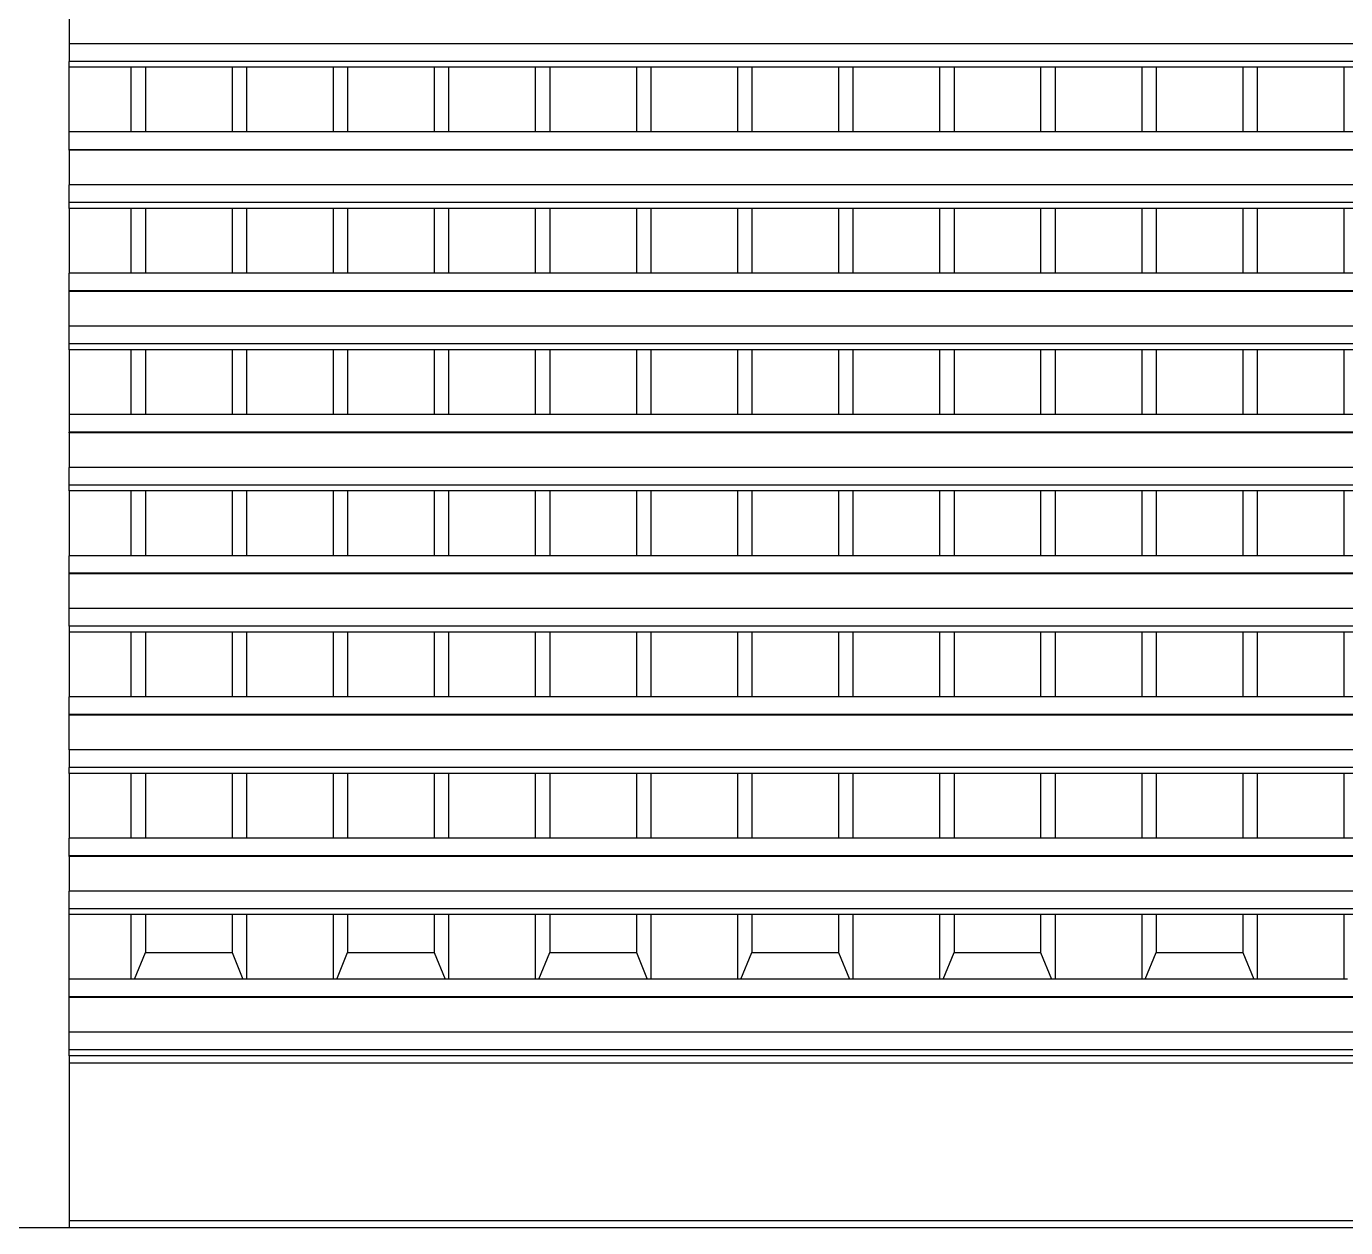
# Model space of a CAD drawing. Header units: metres. Extents: x -59 to 59, y -13 to 12.
# Drawn here: x 12.219 to 14.062, y 9.144 to 10.822 of the extents above; entities that cross this region are included whole.
import ezdxf

# ---------------------------------------------------------------- set-up
doc = ezdxf.new("R2010")
doc.units = ezdxf.units.M

msp = doc.modelspace()

# ---------------------------------------------------------------- linework, layer by layer
for p, q in [((12.2788, 10.8459), (12.2788, 10.7974)), ((15.9088, 10.7974), (12.2788, 10.7974)), ((12.2788, 10.7974), (12.2788, 10.7727)), ((15.9088, 10.7727), (12.2788, 10.7727)), ((12.2788, 10.7645), (12.2788, 10.7727)), ((12.3649, 10.7645), (12.2788, 10.7645)), ((12.2788, 10.6741), (12.2788, 10.7645)), ((12.3649, 10.7645), (12.3649, 10.6741)), ((12.3851, 10.7645), (12.3649, 10.7645)), ((12.3851, 10.7645), (12.3851, 10.6741)), ((12.5061, 10.7645), (12.3851, 10.7645)), ((12.5061, 10.7645), (12.5061, 10.6741)), ((12.5263, 10.7645), (12.5061, 10.7645)), ((12.5263, 10.7645), (12.5263, 10.6741)), ((12.6474, 10.7645), (12.5263, 10.7645)), ((12.6474, 10.7645), (12.6474, 10.6741)), ((12.6675, 10.7645), (12.6474, 10.7645)), ((12.6675, 10.7645), (12.6675, 10.6741)), ((12.7886, 10.7645), (12.6675, 10.7645)), ((12.7886, 10.7645), (12.7886, 10.6741)), ((12.8087, 10.7645), (12.7886, 10.7645)), ((12.8087, 10.7645), (12.8087, 10.6741)), ((12.9298, 10.7645), (12.8087, 10.7645)), ((12.9298, 10.7645), (12.9298, 10.6741)), ((12.9499, 10.7645), (12.9298, 10.7645)), ((12.9499, 10.7645), (12.9499, 10.6741)), ((13.071, 10.7645), (12.9499, 10.7645)), ((13.071, 10.7645), (13.071, 10.6741)), ((13.0911, 10.7645), (13.071, 10.7645)), ((13.0911, 10.7645), (13.0911, 10.6741)), ((13.2122, 10.7645), (13.0911, 10.7645)), ((13.2122, 10.7645), (13.2122, 10.6741)), ((13.2324, 10.7645), (13.2122, 10.7645)), ((13.2324, 10.7645), (13.2324, 10.6741)), ((13.3534, 10.7645), (13.2324, 10.7645)), ((13.3534, 10.7645), (13.3534, 10.6741)), ((13.3736, 10.7645), (13.3534, 10.7645)), ((13.3736, 10.7645), (13.3736, 10.6741)), ((13.4946, 10.7645), (13.3736, 10.7645)), ((13.4946, 10.7645), (13.4946, 10.6741)), ((13.5148, 10.7645), (13.4946, 10.7645)), ((13.5148, 10.7645), (13.5148, 10.6741)), ((13.6358, 10.7645), (13.5148, 10.7645)), ((13.6358, 10.7645), (13.6358, 10.6741)), ((13.656, 10.7645), (13.6358, 10.7645)), ((13.656, 10.7645), (13.656, 10.6741)), ((13.777, 10.7645), (13.656, 10.7645)), ((13.777, 10.7645), (13.777, 10.6741)), ((13.7972, 10.7645), (13.777, 10.7645)), ((13.7972, 10.7645), (13.7972, 10.6741)), ((13.9182, 10.7645), (13.7972, 10.7645)), ((13.9182, 10.7645), (13.9182, 10.6741)), ((13.9384, 10.7645), (13.9182, 10.7645)), ((13.9384, 10.7645), (13.9384, 10.6741)), ((14.0594, 10.7645), (13.9384, 10.7645)), ((14.0594, 10.7645), (14.0594, 10.6741)), ((14.0796, 10.7645), (14.0594, 10.7645)), ((12.3649, 10.6741), (12.2788, 10.6741)), ((12.2788, 10.6494), (12.2788, 10.6741)), ((12.3851, 10.6741), (12.3649, 10.6741)), ((12.5061, 10.6741), (12.3851, 10.6741)), ((12.5263, 10.6741), (12.5061, 10.6741)), ((12.6474, 10.6741), (12.5263, 10.6741)), ((12.6675, 10.6741), (12.6474, 10.6741)), ((12.7886, 10.6741), (12.6675, 10.6741)), ((12.8087, 10.6741), (12.7886, 10.6741)), ((12.9298, 10.6741), (12.8087, 10.6741)), ((12.9499, 10.6741), (12.9298, 10.6741)), ((13.071, 10.6741), (12.9499, 10.6741)), ((13.0911, 10.6741), (13.071, 10.6741)), ((13.2122, 10.6741), (13.0911, 10.6741)), ((13.2324, 10.6741), (13.2122, 10.6741)), ((13.3534, 10.6741), (13.2324, 10.6741)), ((13.3736, 10.6741), (13.3534, 10.6741)), ((13.4946, 10.6741), (13.3736, 10.6741)), ((13.5148, 10.6741), (13.4946, 10.6741)), ((13.6358, 10.6741), (13.5148, 10.6741)), ((13.656, 10.6741), (13.6358, 10.6741)), ((13.777, 10.6741), (13.656, 10.6741)), ((13.7972, 10.6741), (13.777, 10.6741)), ((13.9182, 10.6741), (13.7972, 10.6741)), ((13.9384, 10.6741), (13.9182, 10.6741)), ((14.0594, 10.6741), (13.9384, 10.6741)), ((14.0796, 10.6741), (14.0594, 10.6741)), ((15.9088, 10.6494), (12.2788, 10.6494)), ((12.2788, 10.6486), (12.2788, 10.6494)), ((15.9088, 10.6486), (12.2788, 10.6486)), ((12.2788, 10.6486), (12.2788, 10.6001)), ((15.9088, 10.6001), (12.2788, 10.6001)), ((12.2788, 10.5754), (12.2788, 10.6001)), ((15.9088, 10.5754), (12.2788, 10.5754)), ((12.2788, 10.5672), (12.2788, 10.5754)), ((12.3649, 10.5672), (12.2788, 10.5672)), ((12.2788, 10.5672), (12.2788, 10.4768)), ((12.3649, 10.5672), (12.3649, 10.4768)), ((12.3851, 10.5672), (12.3649, 10.5672)), ((12.3851, 10.5672), (12.3851, 10.4768)), ((12.5061, 10.5672), (12.3851, 10.5672)), ((12.5061, 10.5672), (12.5061, 10.4768)), ((12.5263, 10.5672), (12.5061, 10.5672)), ((12.5263, 10.5672), (12.5263, 10.4768)), ((12.6474, 10.5672), (12.5263, 10.5672)), ((12.6474, 10.5672), (12.6474, 10.4768)), ((12.6675, 10.5672), (12.6474, 10.5672)), ((12.6675, 10.5672), (12.6675, 10.4768)), ((12.7886, 10.5672), (12.6675, 10.5672)), ((12.7886, 10.5672), (12.7886, 10.4768)), ((12.8087, 10.5672), (12.7886, 10.5672)), ((12.8087, 10.5672), (12.8087, 10.4768)), ((12.9298, 10.5672), (12.8087, 10.5672)), ((12.9298, 10.5672), (12.9298, 10.4768)), ((12.9499, 10.5672), (12.9298, 10.5672)), ((12.9499, 10.5672), (12.9499, 10.4768)), ((13.071, 10.5672), (12.9499, 10.5672)), ((13.071, 10.5672), (13.071, 10.4768)), ((13.0911, 10.5672), (13.071, 10.5672)), ((13.0911, 10.5672), (13.0911, 10.4768)), ((13.2122, 10.5672), (13.0911, 10.5672)), ((13.2122, 10.5672), (13.2122, 10.4768)), ((13.2324, 10.5672), (13.2122, 10.5672)), ((13.2324, 10.5672), (13.2324, 10.4768)), ((13.3534, 10.5672), (13.2324, 10.5672)), ((13.3534, 10.5672), (13.3534, 10.4768)), ((13.3736, 10.5672), (13.3534, 10.5672)), ((13.3736, 10.5672), (13.3736, 10.4768)), ((13.4946, 10.5672), (13.3736, 10.5672)), ((13.4946, 10.5672), (13.4946, 10.4768)), ((13.5148, 10.5672), (13.4946, 10.5672)), ((13.5148, 10.5672), (13.5148, 10.4768)), ((13.6358, 10.5672), (13.5148, 10.5672)), ((13.6358, 10.5672), (13.6358, 10.4768)), ((13.656, 10.5672), (13.6358, 10.5672)), ((13.656, 10.5672), (13.656, 10.4768)), ((13.777, 10.5672), (13.656, 10.5672)), ((13.777, 10.5672), (13.777, 10.4768)), ((13.7972, 10.5672), (13.777, 10.5672)), ((13.7972, 10.5672), (13.7972, 10.4768)), ((13.9182, 10.5672), (13.7972, 10.5672)), ((13.9182, 10.5672), (13.9182, 10.4768)), ((13.9384, 10.5672), (13.9182, 10.5672)), ((13.9384, 10.5672), (13.9384, 10.4768)), ((14.0594, 10.5672), (13.9384, 10.5672)), ((14.0594, 10.5672), (14.0594, 10.4768)), ((14.0796, 10.5672), (14.0594, 10.5672)), ((12.3649, 10.4768), (12.2788, 10.4768)), ((12.2788, 10.4521), (12.2788, 10.4768)), ((12.3851, 10.4768), (12.3649, 10.4768)), ((12.5061, 10.4768), (12.3851, 10.4768)), ((12.5263, 10.4768), (12.5061, 10.4768)), ((12.6474, 10.4768), (12.5263, 10.4768)), ((12.6675, 10.4768), (12.6474, 10.4768)), ((12.7886, 10.4768), (12.6675, 10.4768)), ((12.8087, 10.4768), (12.7886, 10.4768)), ((12.9298, 10.4768), (12.8087, 10.4768)), ((12.9499, 10.4768), (12.9298, 10.4768)), ((13.071, 10.4768), (12.9499, 10.4768)), ((13.0911, 10.4768), (13.071, 10.4768)), ((13.2122, 10.4768), (13.0911, 10.4768)), ((13.2324, 10.4768), (13.2122, 10.4768)), ((13.3534, 10.4768), (13.2324, 10.4768)), ((13.3736, 10.4768), (13.3534, 10.4768)), ((13.4946, 10.4768), (13.3736, 10.4768)), ((13.5148, 10.4768), (13.4946, 10.4768)), ((13.6358, 10.4768), (13.5148, 10.4768)), ((13.656, 10.4768), (13.6358, 10.4768)), ((13.777, 10.4768), (13.656, 10.4768)), ((13.7972, 10.4768), (13.777, 10.4768)), ((13.9182, 10.4768), (13.7972, 10.4768)), ((13.9384, 10.4768), (13.9182, 10.4768)), ((14.0594, 10.4768), (13.9384, 10.4768)), ((14.0796, 10.4768), (14.0594, 10.4768)), ((15.9088, 10.4521), (12.2788, 10.4521)), ((12.2788, 10.4513), (12.2788, 10.4521)), ((15.9088, 10.4513), (12.2788, 10.4513)), ((12.2788, 10.4028), (12.2788, 10.4513)), ((15.9088, 10.4028), (12.2788, 10.4028)), ((12.2788, 10.3782), (12.2788, 10.4028)), ((15.9088, 10.3782), (12.2788, 10.3782)), ((12.2788, 10.3699), (12.2788, 10.3782)), ((12.3649, 10.3699), (12.2788, 10.3699)), ((12.2788, 10.3699), (12.2788, 10.2795)), ((12.3649, 10.3699), (12.3649, 10.2795)), ((12.3851, 10.3699), (12.3649, 10.3699)), ((12.3851, 10.3699), (12.3851, 10.2795)), ((12.5061, 10.3699), (12.3851, 10.3699)), ((12.5061, 10.3699), (12.5061, 10.2795)), ((12.5263, 10.3699), (12.5061, 10.3699)), ((12.5263, 10.3699), (12.5263, 10.2795)), ((12.6474, 10.3699), (12.5263, 10.3699)), ((12.6474, 10.3699), (12.6474, 10.2795)), ((12.6675, 10.3699), (12.6474, 10.3699)), ((12.6675, 10.3699), (12.6675, 10.2795)), ((12.7886, 10.3699), (12.6675, 10.3699)), ((12.7886, 10.3699), (12.7886, 10.2795)), ((12.8087, 10.3699), (12.7886, 10.3699)), ((12.8087, 10.3699), (12.8087, 10.2795)), ((12.9298, 10.3699), (12.8087, 10.3699)), ((12.9298, 10.3699), (12.9298, 10.2795)), ((12.9499, 10.3699), (12.9298, 10.3699)), ((12.9499, 10.3699), (12.9499, 10.2795)), ((13.071, 10.3699), (12.9499, 10.3699)), ((13.071, 10.3699), (13.071, 10.2795)), ((13.0911, 10.3699), (13.071, 10.3699)), ((13.0911, 10.3699), (13.0911, 10.2795)), ((13.2122, 10.3699), (13.0911, 10.3699)), ((13.2122, 10.3699), (13.2122, 10.2795)), ((13.2324, 10.3699), (13.2122, 10.3699)), ((13.2324, 10.3699), (13.2324, 10.2795)), ((13.3534, 10.3699), (13.2324, 10.3699)), ((13.3534, 10.3699), (13.3534, 10.2795)), ((13.3736, 10.3699), (13.3534, 10.3699)), ((13.3736, 10.3699), (13.3736, 10.2795)), ((13.4946, 10.3699), (13.3736, 10.3699)), ((13.4946, 10.3699), (13.4946, 10.2795)), ((13.5148, 10.3699), (13.4946, 10.3699)), ((13.5148, 10.3699), (13.5148, 10.2795)), ((13.6358, 10.3699), (13.5148, 10.3699)), ((13.6358, 10.3699), (13.6358, 10.2795)), ((13.656, 10.3699), (13.6358, 10.3699)), ((13.656, 10.3699), (13.656, 10.2795)), ((13.777, 10.3699), (13.656, 10.3699)), ((13.777, 10.3699), (13.777, 10.2795)), ((13.7972, 10.3699), (13.777, 10.3699)), ((13.7972, 10.3699), (13.7972, 10.2795)), ((13.9182, 10.3699), (13.7972, 10.3699)), ((13.9182, 10.3699), (13.9182, 10.2795)), ((13.9384, 10.3699), (13.9182, 10.3699)), ((13.9384, 10.3699), (13.9384, 10.2795)), ((14.0594, 10.3699), (13.9384, 10.3699)), ((14.0594, 10.3699), (14.0594, 10.2795)), ((14.0796, 10.3699), (14.0594, 10.3699)), ((12.3649, 10.2795), (12.2788, 10.2795)), ((12.2788, 10.2795), (12.2788, 10.2549)), ((12.3851, 10.2795), (12.3649, 10.2795)), ((12.5061, 10.2795), (12.3851, 10.2795)), ((12.5263, 10.2795), (12.5061, 10.2795)), ((12.6474, 10.2795), (12.5263, 10.2795)), ((12.6675, 10.2795), (12.6474, 10.2795)), ((12.7886, 10.2795), (12.6675, 10.2795)), ((12.8087, 10.2795), (12.7886, 10.2795)), ((12.9298, 10.2795), (12.8087, 10.2795)), ((12.9499, 10.2795), (12.9298, 10.2795)), ((13.071, 10.2795), (12.9499, 10.2795)), ((13.0911, 10.2795), (13.071, 10.2795)), ((13.2122, 10.2795), (13.0911, 10.2795)), ((13.2324, 10.2795), (13.2122, 10.2795)), ((13.3534, 10.2795), (13.2324, 10.2795)), ((13.3736, 10.2795), (13.3534, 10.2795)), ((13.4946, 10.2795), (13.3736, 10.2795)), ((13.5148, 10.2795), (13.4946, 10.2795)), ((13.6358, 10.2795), (13.5148, 10.2795)), ((13.656, 10.2795), (13.6358, 10.2795)), ((13.777, 10.2795), (13.656, 10.2795)), ((13.7972, 10.2795), (13.777, 10.2795)), ((13.9182, 10.2795), (13.7972, 10.2795)), ((13.9384, 10.2795), (13.9182, 10.2795)), ((14.0594, 10.2795), (13.9384, 10.2795)), ((14.0796, 10.2795), (14.0594, 10.2795)), ((15.9088, 10.2549), (12.2788, 10.2549)), ((12.2788, 10.254), (12.2788, 10.2549)), ((15.9088, 10.254), (12.2788, 10.254)), ((12.2788, 10.254), (12.2788, 10.2055)), ((15.9088, 10.2055), (12.2788, 10.2055)), ((12.2788, 10.1809), (12.2788, 10.2055)), ((15.9088, 10.1809), (12.2788, 10.1809)), ((12.2788, 10.1727), (12.2788, 10.1809)), ((12.3649, 10.1727), (12.2788, 10.1727)), ((12.2788, 10.1727), (12.2788, 10.0822)), ((12.3649, 10.1727), (12.3649, 10.0822)), ((12.3851, 10.1727), (12.3649, 10.1727)), ((12.3851, 10.1727), (12.3851, 10.0822)), ((12.5061, 10.1727), (12.3851, 10.1727)), ((12.5061, 10.1727), (12.5061, 10.0822)), ((12.5263, 10.1727), (12.5061, 10.1727)), ((12.5263, 10.1727), (12.5263, 10.0822)), ((12.6474, 10.1727), (12.5263, 10.1727)), ((12.6474, 10.1727), (12.6474, 10.0822)), ((12.6675, 10.1727), (12.6474, 10.1727)), ((12.6675, 10.1727), (12.6675, 10.0822)), ((12.7886, 10.1727), (12.6675, 10.1727)), ((12.7886, 10.1727), (12.7886, 10.0822)), ((12.8087, 10.1727), (12.7886, 10.1727)), ((12.8087, 10.1727), (12.8087, 10.0822)), ((12.9298, 10.1727), (12.8087, 10.1727)), ((12.9298, 10.1727), (12.9298, 10.0822)), ((12.9499, 10.1727), (12.9298, 10.1727)), ((12.9499, 10.1727), (12.9499, 10.0822)), ((13.071, 10.1727), (12.9499, 10.1727)), ((13.071, 10.1727), (13.071, 10.0822)), ((13.0911, 10.1727), (13.071, 10.1727)), ((13.0911, 10.1727), (13.0911, 10.0822)), ((13.2122, 10.1727), (13.0911, 10.1727)), ((13.2122, 10.1727), (13.2122, 10.0822)), ((13.2324, 10.1727), (13.2122, 10.1727)), ((13.2324, 10.1727), (13.2324, 10.0822)), ((13.3534, 10.1727), (13.2324, 10.1727)), ((13.3534, 10.1727), (13.3534, 10.0822)), ((13.3736, 10.1727), (13.3534, 10.1727)), ((13.3736, 10.1727), (13.3736, 10.0822)), ((13.4946, 10.1727), (13.3736, 10.1727)), ((13.4946, 10.1727), (13.4946, 10.0822)), ((13.5148, 10.1727), (13.4946, 10.1727)), ((13.5148, 10.1727), (13.5148, 10.0822)), ((13.6358, 10.1727), (13.5148, 10.1727)), ((13.6358, 10.1727), (13.6358, 10.0822)), ((13.656, 10.1727), (13.6358, 10.1727)), ((13.656, 10.1727), (13.656, 10.0822)), ((13.777, 10.1727), (13.656, 10.1727)), ((13.777, 10.1727), (13.777, 10.0822)), ((13.7972, 10.1727), (13.777, 10.1727)), ((13.7972, 10.1727), (13.7972, 10.0822)), ((13.9182, 10.1727), (13.7972, 10.1727)), ((13.9182, 10.1727), (13.9182, 10.0822)), ((13.9384, 10.1727), (13.9182, 10.1727)), ((13.9384, 10.1727), (13.9384, 10.0822)), ((14.0594, 10.1727), (13.9384, 10.1727)), ((14.0594, 10.1727), (14.0594, 10.0822)), ((14.0796, 10.1727), (14.0594, 10.1727)), ((12.3649, 10.0822), (12.2788, 10.0822)), ((12.2788, 10.0576), (12.2788, 10.0822)), ((12.3851, 10.0822), (12.3649, 10.0822)), ((12.5061, 10.0822), (12.3851, 10.0822)), ((12.5263, 10.0822), (12.5061, 10.0822)), ((12.6474, 10.0822), (12.5263, 10.0822)), ((12.6675, 10.0822), (12.6474, 10.0822)), ((12.7886, 10.0822), (12.6675, 10.0822)), ((12.8087, 10.0822), (12.7886, 10.0822)), ((12.9298, 10.0822), (12.8087, 10.0822)), ((12.9499, 10.0822), (12.9298, 10.0822)), ((13.071, 10.0822), (12.9499, 10.0822)), ((13.0911, 10.0822), (13.071, 10.0822)), ((13.2122, 10.0822), (13.0911, 10.0822)), ((13.2324, 10.0822), (13.2122, 10.0822)), ((13.3534, 10.0822), (13.2324, 10.0822)), ((13.3736, 10.0822), (13.3534, 10.0822)), ((13.4946, 10.0822), (13.3736, 10.0822)), ((13.5148, 10.0822), (13.4946, 10.0822)), ((13.6358, 10.0822), (13.5148, 10.0822)), ((13.656, 10.0822), (13.6358, 10.0822)), ((13.777, 10.0822), (13.656, 10.0822)), ((13.7972, 10.0822), (13.777, 10.0822)), ((13.9182, 10.0822), (13.7972, 10.0822)), ((13.9384, 10.0822), (13.9182, 10.0822)), ((14.0594, 10.0822), (13.9384, 10.0822)), ((14.0796, 10.0822), (14.0594, 10.0822)), ((15.9088, 10.0576), (12.2788, 10.0576)), ((12.2788, 10.0568), (12.2788, 10.0576)), ((15.9088, 10.0568), (12.2788, 10.0568)), ((12.2788, 10.0083), (12.2788, 10.0568)), ((15.9088, 10.0083), (12.2788, 10.0083)), ((12.2788, 9.9836), (12.2788, 10.0083)), ((15.9088, 9.9836), (12.2788, 9.9836)), ((12.2788, 9.9836), (12.2788, 9.9754)), ((12.3649, 9.9754), (12.2788, 9.9754)), ((12.2788, 9.9754), (12.2788, 9.885)), ((12.3649, 9.9754), (12.3649, 9.885)), ((12.3851, 9.9754), (12.3649, 9.9754)), ((12.3851, 9.9754), (12.3851, 9.885)), ((12.5061, 9.9754), (12.3851, 9.9754)), ((12.5061, 9.9754), (12.5061, 9.885)), ((12.5263, 9.9754), (12.5061, 9.9754)), ((12.5263, 9.9754), (12.5263, 9.885)), ((12.6474, 9.9754), (12.5263, 9.9754)), ((12.6474, 9.9754), (12.6474, 9.885)), ((12.6675, 9.9754), (12.6474, 9.9754)), ((12.6675, 9.9754), (12.6675, 9.885)), ((12.7886, 9.9754), (12.6675, 9.9754)), ((12.7886, 9.9754), (12.7886, 9.885)), ((12.8087, 9.9754), (12.7886, 9.9754)), ((12.8087, 9.9754), (12.8087, 9.885)), ((12.9298, 9.9754), (12.8087, 9.9754)), ((12.9298, 9.9754), (12.9298, 9.885)), ((12.9499, 9.9754), (12.9298, 9.9754)), ((12.9499, 9.9754), (12.9499, 9.885)), ((13.071, 9.9754), (12.9499, 9.9754)), ((13.071, 9.9754), (13.071, 9.885)), ((13.0911, 9.9754), (13.071, 9.9754)), ((13.0911, 9.9754), (13.0911, 9.885)), ((13.2122, 9.9754), (13.0911, 9.9754)), ((13.2122, 9.9754), (13.2122, 9.885)), ((13.2324, 9.9754), (13.2122, 9.9754)), ((13.2324, 9.9754), (13.2324, 9.885)), ((13.3534, 9.9754), (13.2324, 9.9754)), ((13.3534, 9.9754), (13.3534, 9.885)), ((13.3736, 9.9754), (13.3534, 9.9754)), ((13.3736, 9.9754), (13.3736, 9.885)), ((13.4946, 9.9754), (13.3736, 9.9754)), ((13.4946, 9.9754), (13.4946, 9.885)), ((13.5148, 9.9754), (13.4946, 9.9754)), ((13.5148, 9.9754), (13.5148, 9.885)), ((13.6358, 9.9754), (13.5148, 9.9754)), ((13.6358, 9.9754), (13.6358, 9.885)), ((13.656, 9.9754), (13.6358, 9.9754)), ((13.656, 9.9754), (13.656, 9.885)), ((13.777, 9.9754), (13.656, 9.9754)), ((13.777, 9.9754), (13.777, 9.885)), ((13.7972, 9.9754), (13.777, 9.9754)), ((13.7972, 9.9754), (13.7972, 9.885)), ((13.9182, 9.9754), (13.7972, 9.9754)), ((13.9182, 9.9754), (13.9182, 9.885)), ((13.9384, 9.9754), (13.9182, 9.9754)), ((13.9384, 9.9754), (13.9384, 9.885)), ((14.0594, 9.9754), (13.9384, 9.9754)), ((14.0594, 9.9754), (14.0594, 9.885)), ((14.0796, 9.9754), (14.0594, 9.9754)), ((12.2788, 9.8603), (12.2788, 9.885)), ((12.3649, 9.885), (12.2788, 9.885)), ((12.3851, 9.885), (12.3649, 9.885)), ((12.5061, 9.885), (12.3851, 9.885)), ((12.5263, 9.885), (12.5061, 9.885)), ((12.6474, 9.885), (12.5263, 9.885)), ((12.6675, 9.885), (12.6474, 9.885)), ((12.7886, 9.885), (12.6675, 9.885)), ((12.8087, 9.885), (12.7886, 9.885)), ((12.9298, 9.885), (12.8087, 9.885)), ((12.9499, 9.885), (12.9298, 9.885)), ((13.071, 9.885), (12.9499, 9.885)), ((13.0911, 9.885), (13.071, 9.885)), ((13.2122, 9.885), (13.0911, 9.885)), ((13.2324, 9.885), (13.2122, 9.885)), ((13.3534, 9.885), (13.2324, 9.885)), ((13.3736, 9.885), (13.3534, 9.885)), ((13.4946, 9.885), (13.3736, 9.885)), ((13.5148, 9.885), (13.4946, 9.885)), ((13.6358, 9.885), (13.5148, 9.885)), ((13.656, 9.885), (13.6358, 9.885)), ((13.777, 9.885), (13.656, 9.885)), ((13.7972, 9.885), (13.777, 9.885)), ((13.9182, 9.885), (13.7972, 9.885)), ((13.9384, 9.885), (13.9182, 9.885)), ((14.0594, 9.885), (13.9384, 9.885)), ((14.0796, 9.885), (14.0594, 9.885)), ((15.9088, 9.8603), (12.2788, 9.8603)), ((12.2788, 9.8595), (12.2788, 9.8603)), ((15.9088, 9.8595), (12.2788, 9.8595)), ((12.2788, 9.811), (12.2788, 9.8595)), ((15.9088, 9.811), (12.2788, 9.811)), ((12.2788, 9.811), (12.2788, 9.7863)), ((15.9088, 9.7863), (12.2788, 9.7863)), ((12.2788, 9.7781), (12.2788, 9.7863)), ((12.3649, 9.7781), (12.2788, 9.7781)), ((12.2788, 9.7781), (12.2788, 9.6877)), ((12.3649, 9.7781), (12.3649, 9.6877)), ((12.3851, 9.7781), (12.3649, 9.7781)), ((12.3851, 9.7781), (12.3851, 9.6877)), ((12.5061, 9.7781), (12.3851, 9.7781)), ((12.5061, 9.7781), (12.5061, 9.6877)), ((12.5263, 9.7781), (12.5061, 9.7781)), ((12.5263, 9.7781), (12.5263, 9.6877)), ((12.6474, 9.7781), (12.5263, 9.7781)), ((12.6474, 9.7781), (12.6474, 9.6877)), ((12.6675, 9.7781), (12.6474, 9.7781)), ((12.6675, 9.7781), (12.6675, 9.6877)), ((12.7886, 9.7781), (12.6675, 9.7781)), ((12.7886, 9.7781), (12.7886, 9.6877)), ((12.8087, 9.7781), (12.7886, 9.7781)), ((12.8087, 9.7781), (12.8087, 9.6877)), ((12.9298, 9.7781), (12.8087, 9.7781)), ((12.9298, 9.7781), (12.9298, 9.6877)), ((12.9499, 9.7781), (12.9298, 9.7781)), ((12.9499, 9.7781), (12.9499, 9.6877)), ((13.071, 9.7781), (12.9499, 9.7781)), ((13.071, 9.7781), (13.071, 9.6877)), ((13.0911, 9.7781), (13.071, 9.7781)), ((13.0911, 9.7781), (13.0911, 9.6877)), ((13.2122, 9.7781), (13.0911, 9.7781)), ((13.2122, 9.7781), (13.2122, 9.6877)), ((13.2324, 9.7781), (13.2122, 9.7781)), ((13.2324, 9.7781), (13.2324, 9.6877)), ((13.3534, 9.7781), (13.2324, 9.7781)), ((13.3534, 9.7781), (13.3534, 9.6877)), ((13.3736, 9.7781), (13.3534, 9.7781)), ((13.3736, 9.7781), (13.3736, 9.6877)), ((13.4946, 9.7781), (13.3736, 9.7781)), ((13.4946, 9.7781), (13.4946, 9.6877)), ((13.5148, 9.7781), (13.4946, 9.7781)), ((13.5148, 9.7781), (13.5148, 9.6877)), ((13.6358, 9.7781), (13.5148, 9.7781)), ((13.6358, 9.7781), (13.6358, 9.6877)), ((13.656, 9.7781), (13.6358, 9.7781)), ((13.656, 9.7781), (13.656, 9.6877)), ((13.777, 9.7781), (13.656, 9.7781)), ((13.777, 9.7781), (13.777, 9.6877)), ((13.7972, 9.7781), (13.777, 9.7781)), ((13.7972, 9.7781), (13.7972, 9.6877)), ((13.9182, 9.7781), (13.7972, 9.7781)), ((13.9182, 9.7781), (13.9182, 9.6877)), ((13.9384, 9.7781), (13.9182, 9.7781)), ((13.9384, 9.7781), (13.9384, 9.6877)), ((14.0594, 9.7781), (13.9384, 9.7781)), ((14.0594, 9.7781), (14.0594, 9.6877)), ((14.0796, 9.7781), (14.0594, 9.7781)), ((12.2788, 9.663), (12.2788, 9.6877)), ((12.3649, 9.6877), (12.2788, 9.6877)), ((12.3851, 9.6877), (12.3649, 9.6877)), ((12.5061, 9.6877), (12.3851, 9.6877)), ((12.5263, 9.6877), (12.5061, 9.6877)), ((12.6474, 9.6877), (12.5263, 9.6877)), ((12.6675, 9.6877), (12.6474, 9.6877)), ((12.7886, 9.6877), (12.6675, 9.6877)), ((12.8087, 9.6877), (12.7886, 9.6877)), ((12.9298, 9.6877), (12.8087, 9.6877)), ((12.9499, 9.6877), (12.9298, 9.6877)), ((13.071, 9.6877), (12.9499, 9.6877)), ((13.0911, 9.6877), (13.071, 9.6877)), ((13.2122, 9.6877), (13.0911, 9.6877)), ((13.2324, 9.6877), (13.2122, 9.6877)), ((13.3534, 9.6877), (13.2324, 9.6877)), ((13.3736, 9.6877), (13.3534, 9.6877)), ((13.4946, 9.6877), (13.3736, 9.6877)), ((13.5148, 9.6877), (13.4946, 9.6877)), ((13.6358, 9.6877), (13.5148, 9.6877)), ((13.656, 9.6877), (13.6358, 9.6877)), ((13.777, 9.6877), (13.656, 9.6877)), ((13.7972, 9.6877), (13.777, 9.6877)), ((13.9182, 9.6877), (13.7972, 9.6877)), ((13.9384, 9.6877), (13.9182, 9.6877)), ((14.0594, 9.6877), (13.9384, 9.6877)), ((14.0796, 9.6877), (14.0594, 9.6877)), ((15.9088, 9.663), (12.2788, 9.663)), ((12.2788, 9.6622), (12.2788, 9.663)), ((15.9088, 9.6622), (12.2788, 9.6622)), ((12.2788, 9.6622), (12.2788, 9.6137)), ((15.9088, 9.6137), (12.2788, 9.6137)), ((12.2788, 9.5891), (12.2788, 9.6137)), ((15.9088, 9.5891), (12.2788, 9.5891)), ((12.2788, 9.5808), (12.2788, 9.5891)), ((12.2788, 9.4904), (12.2788, 9.5808)), ((12.3649, 9.5808), (12.2788, 9.5808)), ((12.3649, 9.5808), (12.3649, 9.4904)), ((12.3851, 9.5808), (12.3649, 9.5808)), ((12.3851, 9.5808), (12.3851, 9.5277)), ((12.5061, 9.5808), (12.3851, 9.5808)), ((12.5061, 9.5808), (12.5061, 9.5277)), ((12.5263, 9.5808), (12.5061, 9.5808)), ((12.5263, 9.5808), (12.5263, 9.4904)), ((12.6474, 9.5808), (12.5263, 9.5808)), ((12.6474, 9.5808), (12.6474, 9.4904)), ((12.6675, 9.5808), (12.6474, 9.5808)), ((12.6675, 9.5808), (12.6675, 9.5277)), ((12.7886, 9.5808), (12.6675, 9.5808)), ((12.7886, 9.5808), (12.7886, 9.5277)), ((12.8087, 9.5808), (12.7886, 9.5808)), ((12.8087, 9.5808), (12.8087, 9.4904)), ((12.9298, 9.5808), (12.8087, 9.5808)), ((12.9298, 9.5808), (12.9298, 9.4904)), ((12.9499, 9.5808), (12.9298, 9.5808)), ((12.9499, 9.5808), (12.9499, 9.5277)), ((13.071, 9.5808), (12.9499, 9.5808)), ((13.071, 9.5808), (13.071, 9.5277)), ((13.0911, 9.5808), (13.071, 9.5808)), ((13.0911, 9.5808), (13.0911, 9.4904)), ((13.2122, 9.5808), (13.0911, 9.5808)), ((13.2122, 9.5808), (13.2122, 9.4904)), ((13.2324, 9.5808), (13.2122, 9.5808)), ((13.2324, 9.5808), (13.2324, 9.5277)), ((13.3534, 9.5808), (13.2324, 9.5808)), ((13.3534, 9.5808), (13.3534, 9.5277)), ((13.3736, 9.5808), (13.3534, 9.5808)), ((13.3736, 9.5808), (13.3736, 9.4904)), ((13.4946, 9.5808), (13.3736, 9.5808)), ((13.4946, 9.5808), (13.4946, 9.4904)), ((13.5148, 9.5808), (13.4946, 9.5808)), ((13.5148, 9.5808), (13.5148, 9.5277)), ((13.6358, 9.5808), (13.5148, 9.5808)), ((13.6358, 9.5808), (13.6358, 9.5277)), ((13.656, 9.5808), (13.6358, 9.5808)), ((13.656, 9.5808), (13.656, 9.4904)), ((13.777, 9.5808), (13.656, 9.5808)), ((13.777, 9.5808), (13.777, 9.4904)), ((13.7972, 9.5808), (13.777, 9.5808)), ((13.7972, 9.5808), (13.7972, 9.5277)), ((13.9182, 9.5808), (13.7972, 9.5808)), ((13.9182, 9.5808), (13.9182, 9.5277)), ((13.9384, 9.5808), (13.9182, 9.5808)), ((13.9384, 9.5808), (13.9384, 9.4904)), ((14.0594, 9.5808), (13.9384, 9.5808)), ((14.0594, 9.5808), (14.0594, 9.4904)), ((14.0796, 9.5808), (14.0594, 9.5808)), ((12.3699, 9.4904), (12.3851, 9.5277)), ((12.3851, 9.5277), (12.5061, 9.5277)), ((12.5061, 9.5277), (12.5214, 9.4904)), ((12.6523, 9.4904), (12.6675, 9.5277)), ((12.6675, 9.5277), (12.7886, 9.5277)), ((12.7886, 9.5277), (12.8038, 9.4904)), ((12.9347, 9.4904), (12.9499, 9.5277)), ((12.9499, 9.5277), (13.071, 9.5277)), ((13.071, 9.5277), (13.0862, 9.4904)), ((13.2171, 9.4904), (13.2324, 9.5277)), ((13.2324, 9.5277), (13.3534, 9.5277)), ((13.3534, 9.5277), (13.3686, 9.4904)), ((13.4995, 9.4904), (13.5148, 9.5277)), ((13.5148, 9.5277), (13.6358, 9.5277)), ((13.6358, 9.5277), (13.6511, 9.4904)), ((13.7819, 9.4904), (13.7972, 9.5277)), ((13.7972, 9.5277), (13.9182, 9.5277)), ((13.9182, 9.5277), (13.9335, 9.4904)), ((12.3649, 9.4904), (12.2788, 9.4904)), ((12.2788, 9.4658), (12.2788, 9.4904)), ((12.3699, 9.4904), (12.3649, 9.4904)), ((12.5214, 9.4904), (12.3699, 9.4904)), ((12.5263, 9.4904), (12.5214, 9.4904)), ((12.6474, 9.4904), (12.5263, 9.4904)), ((12.6523, 9.4904), (12.6474, 9.4904)), ((12.8038, 9.4904), (12.6523, 9.4904)), ((12.8087, 9.4904), (12.8038, 9.4904)), ((12.9298, 9.4904), (12.8087, 9.4904)), ((12.9347, 9.4904), (12.9298, 9.4904)), ((13.0862, 9.4904), (12.9347, 9.4904)), ((13.0911, 9.4904), (13.0862, 9.4904)), ((13.2122, 9.4904), (13.0911, 9.4904)), ((13.2171, 9.4904), (13.2122, 9.4904)), ((13.3686, 9.4904), (13.2171, 9.4904)), ((13.3736, 9.4904), (13.3686, 9.4904)), ((13.4946, 9.4904), (13.3736, 9.4904)), ((13.4995, 9.4904), (13.4946, 9.4904)), ((13.6511, 9.4904), (13.4995, 9.4904)), ((13.656, 9.4904), (13.6511, 9.4904)), ((13.777, 9.4904), (13.656, 9.4904)), ((13.7819, 9.4904), (13.777, 9.4904)), ((13.9335, 9.4904), (13.7819, 9.4904)), ((13.9384, 9.4904), (13.9335, 9.4904)), ((14.0594, 9.4904), (13.9384, 9.4904)), ((14.0643, 9.4904), (14.0594, 9.4904)), ((15.9088, 9.4658), (12.2788, 9.4658)), ((12.2788, 9.4649), (12.2788, 9.4658)), ((15.9088, 9.4649), (12.2788, 9.4649)), ((12.2788, 9.4164), (12.2788, 9.4649)), ((15.9088, 9.4164), (12.2788, 9.4164)), ((12.2788, 9.3918), (12.2788, 9.4164)), ((15.9088, 9.3918), (12.2788, 9.3918)), ((12.2788, 9.3836), (12.2788, 9.3918)), ((15.9088, 9.3836), (12.2788, 9.3836)), ((12.2788, 9.3836), (12.2788, 9.3738)), ((12.2788, 9.3738), (15.9088, 9.3738)), ((12.2788, 9.3738), (12.2788, 9.1534)), ((12.1588, 9.1436), (12.2788, 9.1436)), ((12.2788, 9.1534), (15.9088, 9.1534)), ((12.2788, 9.1534), (12.2788, 9.1436)), ((12.2788, 9.1436), (15.9088, 9.1436))]:
    msp.add_line(p, q)

doc.saveas('drawing.dxf')
